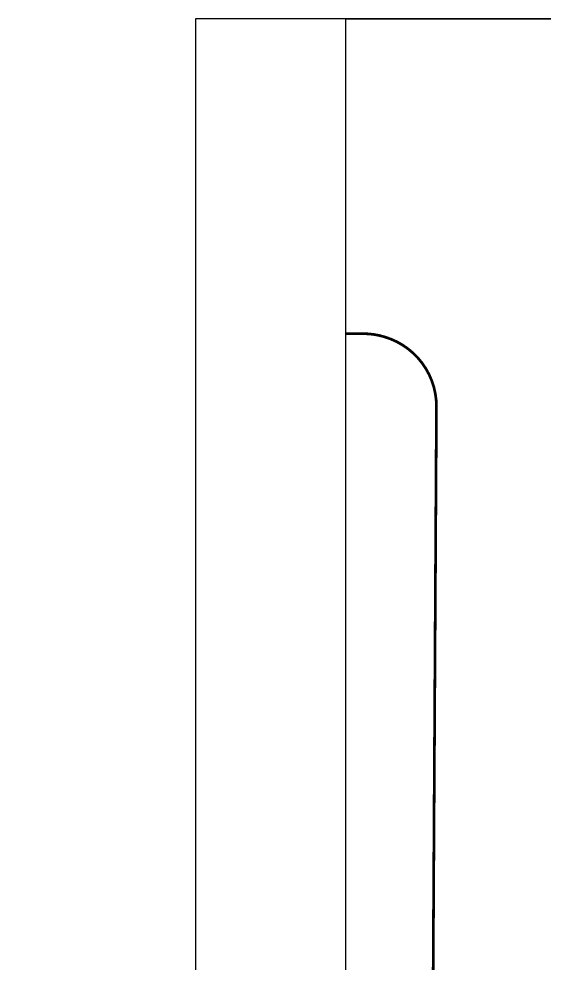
# Model space of a CAD drawing. Extents: x -12047294 to -5625356, y -1456591 to -622873.
# Drawn here: x -5885542 to -5827547, y -727359 to -623023 of the extents above; entities that cross this region are included whole.
import ezdxf
from ezdxf.xclip import XClip

# ---------------------------------------------------------------- set-up
doc = ezdxf.new("R2010")
doc.units = 0
doc.header["$LTSCALE"] = 10
doc.header["$MEASUREMENT"] = 0
doc.header["$XCLIPFRAME"] = 2
for name, pattern in [('CENTER', [2, 1.25, -0.25, 0.25, -0.25]), ('DASH', [0.35, 0.25, -0.1]), ('DASHDOT', [1, 0.5, -0.25, 0, -0.25])]:
    doc.linetypes.add(name, pattern=pattern)
for name, color, linetype in [('AXIS', 3, 'Continuous'), ('A用地红线', 10, 'Continuous'), ('PS-排水', 140, 'Continuous'), ('人行道车行道边线', 4, 'Continuous'), ('共享通道', 4, 'Continuous'), ('负三层隧道', 109, 'Continuous')]:
    doc.layers.add(name, color=color, linetype=linetype)

# ---------------------------------------------------------------- blocks, each defined once
blk = doc.blocks.new('FDFe23wdwd3234')
at = {"layer": 'AXIS', "color": 156, "linetype": 'CENTER', "ltscale": 0.1}
blk.add_line((29591.122, 104999.878), (-60901.965, 104999.875), dxfattribs=at)
at = {"layer": 'PS-排水', "color": 156}
for points in [[(29590.131, 99599.877), (-95652.02, 99599.877)], [(29590.131, 99599.878), (-60901.965, 99599.875)]]:
    blk.add_lwpolyline(points, dxfattribs=at)
at = {"layer": '人行道车行道边线', "color": 156}
for p, q in [((-25819.233, 107249.876), (-44182.132, 107249.876)), ((-25819.232, 107249.877), (-44182.131, 107249.877))]:
    blk.add_line(p, q, dxfattribs=at)
at = {"layer": '共享通道', "color": 156}
for p, q in [((-29300.848, 96799.889), (-38200.848, 96799.889)), ((-29300.848, 96799.887), (-38200.848, 96799.887))]:
    blk.add_line(p, q, dxfattribs=at)
for points in [[(-19803.203, 96299.877), (-50517.118, 96299.875)], [(-19803.203, 96299.877), (-50517.118, 96299.877)]]:
    blk.add_lwpolyline(points, dxfattribs=at)
at = {"layer": '负三层隧道', "color": 156, "linetype": 'DASH', "ltscale": 5}
for p, q in [((-25819.233, 107499.876), (-44182.132, 107499.876)), ((-25819.232, 107499.877), (-44182.131, 107499.877))]:
    blk.add_line(p, q, dxfattribs=at)

msp = doc.modelspace()

# ---------------------------------------------------------------- linework, layer by layer
at = {"layer": 'A用地红线', "color": 14, "linetype": 'DASHDOT', "ltscale": 3, "const_width": 300, "elevation": -100}
msp.add_lwpolyline([(-5849440.3, -749856.5, 0.2604773), (-5839823.4, -732877.9), (-5839435.4, -665878.8, 0.333625), (-5845159.3, -658163.5, 0.07394324), (-5847485.5, -657807.4), (-5849440.3, -657796.8)], format="xyb", dxfattribs=at)
at = {"layer": 'Defpoints', "color": 251, "elevation": -100}
for points in [[(-5866043, -793223.5), (-5625356.1, -793223.5), (-5625356.1, -623023.5), (-5866043, -623023.5)], [(-5849440.3, -623023.5), (-5678940.3, -623023.5), (-5678940.3, -793223.5), (-5849440.3, -793223.5)]]:
    msp.add_lwpolyline(points, close=True, dxfattribs=at)

# ---------------------------------------------------------------- block references
ref = msp.add_blockref('FDFe23wdwd3234', (-5789889.7, -753373.4, -100))
XClip(ref).set_block_clipping_path([(-32103.6271261964, -13820.2654429288), (110949.3835978871, 109329.7345570714)])

doc.saveas('drawing.dxf')
